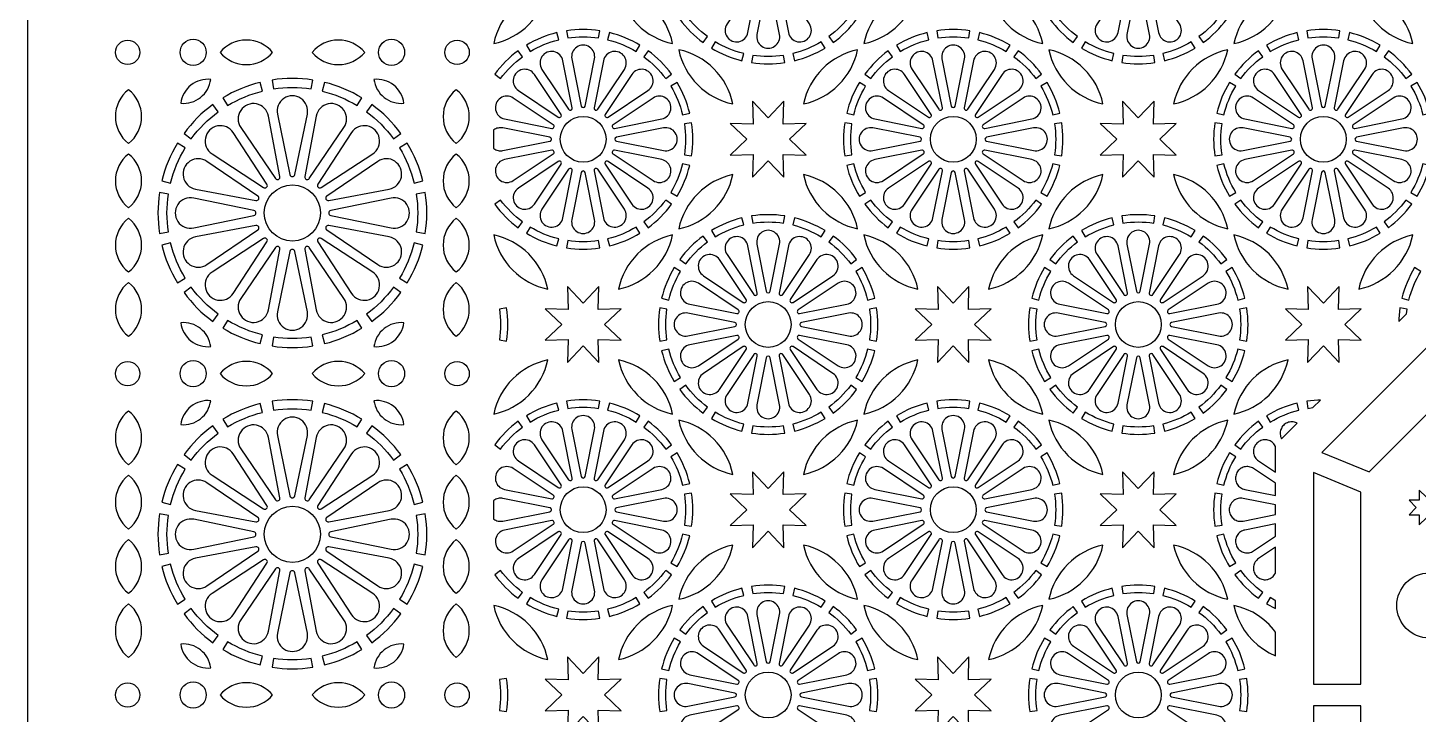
# Model space of a CAD drawing. Header units: millimetres. Extents: x 0 to 1400, y 170 to 1220.
# Drawn here: x 0 to 526, y 688 to 947 of the extents above; entities that cross this region are included whole.
import ezdxf

# ---------------------------------------------------------------- set-up
doc = ezdxf.new("R2010")
doc.units = ezdxf.units.MM
doc.layers.add('CUT', color=1, linetype='CONTINUOUS')

msp = doc.modelspace()

# ---------------------------------------------------------------- linework, layer by layer
at = {"layer": 'CUT'}
for points in [[(0, 1220), (1400.15, 1220), (1400.15, 169.85), (0, 169.85)], [(271.989, 904.925), (265.708, 898.974), (274.357, 899.207), (274.124, 890.558), (280.075, 896.839), (286.026, 890.558), (285.793, 899.207), (294.442, 898.974), (288.161, 904.925), (294.442, 910.876), (285.793, 910.643), (286.026, 919.292), (280.075, 913.011), (274.124, 919.292), (274.357, 910.643), (265.708, 910.876)], [(411.989, 904.925), (405.708, 898.974), (414.357, 899.207), (414.124, 890.558), (420.075, 896.839), (426.026, 890.558), (425.793, 899.207), (434.442, 898.974), (428.161, 904.925), (434.442, 910.876), (425.793, 910.643), (426.026, 919.292), (420.075, 913.011), (414.124, 919.292), (414.357, 910.643), (405.708, 910.876)], [(176.15, 901.497), (176.257, 901.409), (176.635, 901.16), (177.038, 900.95), (177.46, 900.784), (177.897, 900.662), (178.345, 900.587), (178.797, 900.558), (179.251, 900.577), (179.701, 900.642), (197.5, 904.182), (197.577, 904.202), (197.65, 904.228), (197.719, 904.262), (197.784, 904.302), (197.845, 904.349), (197.901, 904.402), (197.952, 904.46), (197.995, 904.523), (198.034, 904.59), (198.064, 904.661), (198.087, 904.735), (198.103, 904.809), (198.11, 904.887), (198.11, 904.963), (198.103, 905.041), (198.087, 905.115), (198.064, 905.189), (198.034, 905.26), (197.995, 905.327), (197.952, 905.39), (197.901, 905.448), (197.845, 905.501), (197.784, 905.548), (197.719, 905.588), (197.65, 905.622), (197.577, 905.648), (197.5, 905.668), (179.701, 909.208), (179.251, 909.273), (178.797, 909.292), (178.345, 909.263), (177.897, 909.188), (177.46, 909.066), (177.038, 908.9), (176.635, 908.69), (176.257, 908.441), (176.15, 908.353)], [(201.989, 834.925), (195.708, 828.974), (204.357, 829.207), (204.124, 820.558), (210.075, 826.839), (216.026, 820.558), (215.793, 829.207), (224.442, 828.974), (218.161, 834.925), (224.442, 840.876), (215.793, 840.643), (216.026, 849.292), (210.075, 843.011), (204.124, 849.292), (204.357, 840.643), (195.708, 840.876)], [(341.989, 834.925), (335.708, 828.974), (344.357, 829.207), (344.124, 820.558), (350.075, 826.839), (356.026, 820.558), (355.793, 829.207), (364.442, 828.974), (358.161, 834.925), (364.442, 840.876), (355.793, 840.643), (356.026, 849.292), (350.075, 843.011), (344.124, 849.292), (344.357, 840.643), (335.708, 840.876)], [(481.989, 834.925), (475.708, 828.974), (484.357, 829.207), (484.124, 820.558), (490.075, 826.839), (496.026, 820.558), (495.793, 829.207), (504.442, 828.974), (498.161, 834.925), (504.442, 840.876), (495.793, 840.643), (496.026, 849.292), (490.075, 843.011), (484.124, 849.292), (484.357, 840.643), (475.708, 840.876)], [(546.067, 843.099), (489.557, 786.589), (507.407, 779.195), (558.689, 830.477)], [(521.487, 838.911), (521.773, 840.768), (519.05, 841.189), (518.624, 837.045), (518.624, 836.022)], [(488.978, 806.376), (487.955, 806.376), (483.811, 805.95), (484.232, 803.227), (486.089, 803.513)], [(480.209, 797.606), (479.98, 797.728), (479.56, 797.9), (479.125, 798.026), (478.678, 798.107), (478.225, 798.141), (477.772, 798.128), (477.323, 798.068), (476.881, 797.961), (476.454, 797.81), (476.044, 797.615), (475.656, 797.378), (475.297, 797.103), (474.966, 796.791), (474.67, 796.447), (474.412, 796.074), (474.194, 795.676), (474.018, 795.258), (473.886, 794.824), (473.799, 794.379), (473.76, 793.926), (473.768, 793.473), (473.823, 793.022), (473.924, 792.581), (474.07, 792.152), (474.298, 791.694)], [(472, 788.871), (471.626, 789.431), (471.353, 789.796), (471.047, 790.129), (470.705, 790.429), (470.336, 790.693), (469.941, 790.915), (469.525, 791.096), (469.092, 791.233), (468.647, 791.324), (468.195, 791.368), (467.742, 791.366), (467.291, 791.316), (466.848, 791.22), (466.416, 791.078), (466.002, 790.892), (465.61, 790.665), (465.243, 790.398), (464.906, 790.094), (464.602, 789.757), (464.335, 789.39), (464.108, 788.998), (463.922, 788.584), (463.78, 788.152), (463.684, 787.709), (463.634, 787.258), (463.632, 786.805), (463.676, 786.353), (463.767, 785.908), (463.904, 785.475), (464.085, 785.059), (464.307, 784.664), (464.571, 784.295), (464.871, 783.953), (465.204, 783.647), (465.569, 783.374), (472, 779.077)], [(271.989, 764.925), (265.708, 758.974), (274.357, 759.207), (274.124, 750.558), (280.075, 756.839), (286.026, 750.558), (285.793, 759.207), (294.442, 758.974), (288.161, 764.925), (294.442, 770.876), (285.793, 770.643), (286.026, 779.292), (280.075, 773.011), (274.124, 779.292), (274.357, 770.643), (265.708, 770.876)], [(411.989, 764.925), (405.708, 758.974), (414.357, 759.207), (414.124, 750.558), (420.075, 756.839), (426.026, 750.558), (425.793, 759.207), (434.442, 758.974), (428.161, 764.925), (434.442, 770.876), (425.793, 770.643), (426.026, 779.292), (420.075, 773.011), (414.124, 779.292), (414.357, 770.643), (405.708, 770.876)], [(472, 774.928), (463.653, 780.506), (463.261, 780.739), (462.849, 780.929), (462.419, 781.076), (461.978, 781.177), (461.527, 781.232), (461.074, 781.24), (460.621, 781.201), (460.176, 781.114), (459.742, 780.982), (459.324, 780.806), (458.926, 780.588), (458.553, 780.33), (458.209, 780.034), (457.897, 779.703), (457.622, 779.344), (457.385, 778.956), (457.19, 778.546), (457.039, 778.119), (456.932, 777.677), (456.872, 777.228), (456.859, 776.775), (456.893, 776.322), (456.974, 775.875), (457.1, 775.44), (457.272, 775.02), (457.485, 774.619), (457.74, 774.243), (458.032, 773.896), (458.358, 773.581), (458.715, 773.301), (459.1, 773.06), (459.507, 772.86), (459.933, 772.704), (460.375, 772.591), (472, 770.279)], [(486.4, 778.967), (486.4, 699.05), (504.25, 699.05), (504.25, 771.574)], [(176.15, 761.497), (176.257, 761.409), (176.635, 761.16), (177.038, 760.95), (177.46, 760.784), (177.897, 760.662), (178.345, 760.587), (178.797, 760.558), (179.251, 760.577), (179.701, 760.642), (197.5, 764.182), (197.577, 764.202), (197.65, 764.228), (197.719, 764.262), (197.784, 764.302), (197.845, 764.349), (197.901, 764.402), (197.952, 764.46), (197.995, 764.523), (198.034, 764.59), (198.064, 764.661), (198.087, 764.735), (198.103, 764.809), (198.11, 764.887), (198.11, 764.963), (198.103, 765.041), (198.087, 765.115), (198.064, 765.189), (198.034, 765.26), (197.995, 765.327), (197.952, 765.39), (197.901, 765.448), (197.845, 765.501), (197.784, 765.548), (197.719, 765.588), (197.65, 765.622), (197.577, 765.648), (197.5, 765.668), (179.701, 769.208), (179.251, 769.273), (178.797, 769.292), (178.345, 769.263), (177.897, 769.188), (177.46, 769.066), (177.038, 768.9), (176.635, 768.69), (176.257, 768.441), (176.15, 768.353)], [(472, 766.761), (459.701, 769.208), (459.251, 769.273), (458.797, 769.292), (458.345, 769.263), (457.897, 769.188), (457.46, 769.066), (457.038, 768.9), (456.635, 768.69), (456.257, 768.441), (455.906, 768.153), (455.587, 767.83), (455.303, 767.475), (455.057, 767.094), (454.853, 766.689), (454.691, 766.265), (454.574, 765.827), (454.505, 765.378), (454.481, 764.925), (454.505, 764.472), (454.574, 764.023), (454.691, 763.585), (454.853, 763.161), (455.057, 762.756), (455.303, 762.375), (455.587, 762.02), (455.906, 761.697), (456.257, 761.409), (456.635, 761.16), (457.038, 760.95), (457.46, 760.784), (457.897, 760.662), (458.345, 760.587), (458.797, 760.558), (459.251, 760.577), (459.701, 760.642), (472, 763.089)], [(525.138, 765.764), (522.475, 763.039), (526.285, 762.994), (526.329, 759.184), (529.055, 761.847), (531.78, 759.184), (531.825, 762.994), (535.635, 763.039), (532.972, 765.764), (535.635, 768.489), (531.825, 768.534), (531.78, 772.344), (529.055, 769.681), (526.329, 772.344), (526.285, 768.534), (522.475, 768.489)], [(472, 759.571), (460.375, 757.259), (459.933, 757.146), (459.507, 756.99), (459.1, 756.79), (458.715, 756.549), (458.358, 756.269), (458.032, 755.954), (457.74, 755.607), (457.485, 755.231), (457.272, 754.83), (457.1, 754.41), (456.974, 753.975), (456.893, 753.528), (456.859, 753.075), (456.872, 752.622), (456.932, 752.173), (457.039, 751.731), (457.19, 751.304), (457.385, 750.894), (457.622, 750.506), (457.897, 750.147), (458.209, 749.816), (458.553, 749.52), (458.926, 749.262), (459.324, 749.044), (459.742, 748.868), (460.176, 748.736), (460.621, 748.649), (461.074, 748.61), (461.527, 748.618), (461.978, 748.673), (462.419, 748.774), (462.849, 748.921), (463.261, 749.111), (463.653, 749.344), (472, 754.922)], [(472, 750.773), (465.569, 746.476), (465.204, 746.203), (464.871, 745.897), (464.571, 745.555), (464.307, 745.186), (464.085, 744.791), (463.904, 744.375), (463.767, 743.942), (463.676, 743.497), (463.632, 743.045), (463.634, 742.592), (463.684, 742.141), (463.78, 741.698), (463.922, 741.266), (464.108, 740.852), (464.335, 740.46), (464.602, 740.093), (464.906, 739.756), (465.243, 739.452), (465.61, 739.185), (466.002, 738.958), (466.416, 738.772), (466.848, 738.63), (467.291, 738.534), (467.742, 738.484), (468.195, 738.482), (468.647, 738.526), (469.092, 738.617), (469.525, 738.754), (469.941, 738.935), (470.336, 739.157), (470.705, 739.421), (471.047, 739.721), (471.353, 740.054), (471.626, 740.419), (472, 740.979)], [(472, 730.619), (471.649, 730.785), (470.019, 731.775), (468.588, 729.42), (472, 727.578)], [(472, 718.661), (471.249, 719.67), (469.521, 721.576), (467.616, 723.303), (465.552, 724.839), (463.35, 726.167), (461.029, 727.275), (458.612, 728.152), (456.24, 728.76), (456.848, 726.388), (457.725, 723.971), (458.833, 721.65), (460.161, 719.448), (461.697, 717.384), (463.424, 715.479), (465.33, 713.751), (467.393, 712.216), (469.594, 710.888), (472, 709.761)], [(195.708, 688.974), (204.357, 689.207), (204.124, 680.558), (210.075, 686.839), (216.026, 680.558), (215.793, 689.207), (224.442, 688.974), (218.161, 694.925), (224.442, 700.876), (215.793, 700.643), (216.026, 709.292), (210.075, 703.011), (204.124, 709.292), (204.357, 700.643), (195.708, 700.876), (201.989, 694.925)], [(335.708, 688.974), (344.357, 689.207), (344.124, 680.558), (350.075, 686.839), (356.026, 680.558), (355.793, 689.207), (364.442, 688.974), (358.161, 694.925), (364.442, 700.876), (355.793, 700.643), (356.026, 709.292), (350.075, 703.011), (344.124, 709.292), (344.357, 700.643), (335.708, 700.876), (341.989, 694.925)], [(486.4, 690.8), (486.4, 610.883), (504.25, 618.276), (504.25, 690.8)]]:
    msp.add_lwpolyline(points, close=True, dxfattribs=at)
for points in [[(274.578, 963.593), (264.493, 948.501, 1.2185033), (272.408, 945.223), (275.949, 963.026, 0.8206798)], [(279.333, 962.352), (275.792, 944.549, 1.2185037), (284.358, 944.549), (280.817, 962.352, 0.8206783)], [(284.201, 963.026), (287.742, 945.223, 1.2185033), (295.657, 948.501), (285.572, 963.593, 0.8206798)], [(414.578, 963.593), (404.493, 948.501, 1.2185033), (412.408, 945.223), (415.949, 963.026, 0.8206798)], [(419.333, 962.352), (415.792, 944.549, 1.2185037), (424.358, 944.549), (420.817, 962.352, 0.8206783)], [(424.201, 963.026), (427.742, 945.223, 1.2185033), (435.657, 948.501), (425.572, 963.593, 0.8206798)], [(176.233, 941.083, 0.1456685), (189.521, 948.274, 0.1456685), (196.712, 961.562, 0.1456685), (183.424, 954.371, 0.1456685)], [(243.917, 941.083, 0.1456685), (236.726, 954.371, 0.1456685), (223.438, 961.562, 0.1456685), (230.629, 948.274, 0.1456685)], [(316.233, 941.083, 0.1456685), (329.521, 948.274, 0.1456685), (336.712, 961.562, 0.1456685), (323.424, 954.371, 0.1456685)], [(383.917, 941.083, 0.1456685), (376.726, 954.371, 0.1456685), (363.438, 961.562, 0.1456685), (370.629, 948.274, 0.1456685)], [(456.233, 941.083, 0.1456685), (469.521, 948.274, 0.1456685), (476.712, 961.562, 0.1456685), (463.424, 954.371, 0.1456685)], [(523.917, 941.083, 0.1456685), (516.726, 954.371, 0.1456685), (503.438, 961.562, 0.1456685), (510.629, 948.274, 0.1456685)], [(257.123, 943.71, -0.0758399), (248.86, 951.973), (246.633, 950.343, 0.0759044), (255.493, 941.483)], [(311.29, 951.973, -0.0758399), (303.027, 943.71), (304.657, 941.483, 0.0759044), (313.517, 950.343)], [(397.123, 943.71, -0.0758399), (388.86, 951.973), (386.633, 950.343, 0.0759044), (395.493, 941.483)], [(451.29, 951.973, -0.0758399), (443.027, 943.71), (444.657, 941.483, 0.0759044), (453.517, 950.343)], [(82.655, 942.397, 0.2205825), (72.703, 937.782, 0.2205825), (82.655, 933.167, 0.2205825), (92.607, 937.782, 0.2205825)], [(117.495, 942.397, 0.2205825), (107.543, 937.782, 0.2205825), (117.495, 933.167, 0.2205825), (127.447, 937.782, 0.2205825)], [(190.019, 938.075, -0.0758398), (200.816, 942.547), (200.162, 945.228, 0.0759046), (188.586, 940.434)], [(204.232, 943.227, -0.0758397), (215.918, 943.227), (216.339, 945.954, 0.0759046), (203.811, 945.954)], [(219.334, 942.547, -0.0758398), (230.131, 938.075), (231.564, 940.434, 0.0759046), (219.988, 945.228)], [(270.816, 937.303, -0.0758398), (260.019, 941.775), (258.586, 939.416, 0.0759046), (270.162, 934.622)], [(300.131, 941.775, -0.0758398), (289.334, 937.303), (289.988, 934.622, 0.0759046), (301.564, 939.416)], [(330.019, 938.075, -0.0758398), (340.816, 942.547), (340.162, 945.228, 0.0759046), (328.586, 940.434)], [(344.232, 943.227, -0.0758397), (355.918, 943.227), (356.339, 945.954, 0.0759046), (343.811, 945.954)], [(359.334, 942.547, -0.0758398), (370.131, 938.075), (371.564, 940.434, 0.0759046), (359.988, 945.228)], [(410.816, 937.303, -0.0758398), (400.019, 941.775), (398.586, 939.416, 0.0759046), (410.162, 934.622)], [(440.131, 941.775, -0.0758398), (429.334, 937.303), (429.988, 934.622, 0.0759046), (441.564, 939.416)], [(470.019, 938.075, -0.0758398), (480.816, 942.547), (480.162, 945.228, 0.0759046), (468.586, 940.434)], [(484.232, 943.227, -0.0758397), (495.918, 943.227), (496.339, 945.954, 0.0759046), (483.811, 945.954)], [(499.334, 942.547, -0.0758398), (510.131, 938.075), (511.564, 940.434, 0.0759046), (499.988, 945.228)], [(178.86, 927.877, -0.0758399), (187.123, 936.14), (185.493, 938.367, 0.0759044), (176.633, 929.507)], [(205.949, 916.824), (202.408, 934.627, 1.2185033), (194.493, 931.349), (204.578, 916.257, 0.8206798)], [(210.817, 917.498), (214.358, 935.301, 1.2185037), (205.792, 935.301), (209.333, 917.498, 0.8206783)], [(215.572, 916.257), (225.657, 931.349, 1.2185033), (217.742, 934.627), (214.201, 916.824, 0.8206798)], [(233.027, 936.14, -0.0758399), (241.29, 927.877), (243.517, 929.507, 0.0759044), (234.657, 938.367)], [(246.233, 938.767, 0.1456685), (253.424, 925.479, 0.1456685), (266.712, 918.288, 0.1456685), (259.521, 931.576, 0.1456685)], [(285.918, 936.623, -0.0758397), (274.232, 936.623), (273.811, 933.896, 0.0759046), (286.339, 933.896)], [(313.917, 938.767, 0.1456685), (300.629, 931.576, 0.1456685), (293.438, 918.288, 0.1456685), (306.726, 925.479, 0.1456685)], [(318.86, 927.877, -0.0758399), (327.123, 936.14), (325.493, 938.367, 0.0759044), (316.633, 929.507)], [(345.949, 916.824), (342.408, 934.627, 1.2185033), (334.493, 931.349), (344.578, 916.257, 0.8206798)], [(350.817, 917.498), (354.358, 935.301, 1.2185037), (345.792, 935.301), (349.333, 917.498, 0.8206783)], [(355.572, 916.257), (365.657, 931.349, 1.2185033), (357.742, 934.627), (354.201, 916.824, 0.8206798)], [(373.027, 936.14, -0.0758399), (381.29, 927.877), (383.517, 929.507, 0.0759044), (374.657, 938.367)], [(386.233, 938.767, 0.1456685), (393.424, 925.479, 0.1456685), (406.712, 918.288, 0.1456685), (399.521, 931.576, 0.1456685)], [(425.918, 936.623, -0.0758397), (414.232, 936.623), (413.811, 933.896, 0.0759046), (426.339, 933.896)], [(453.917, 938.767, 0.1456685), (440.629, 931.576, 0.1456685), (433.438, 918.288, 0.1456685), (446.726, 925.479, 0.1456685)], [(458.86, 927.877, -0.0758399), (467.123, 936.14), (465.493, 938.367, 0.0759044), (456.633, 929.507)], [(485.949, 916.824), (482.408, 934.627, 1.2185033), (474.493, 931.349), (484.578, 916.257, 0.8206798)], [(490.817, 917.498), (494.358, 935.301, 1.2185037), (485.792, 935.301), (489.333, 917.498, 0.8206783)], [(495.572, 916.257), (505.657, 931.349, 1.2185033), (497.742, 934.627), (494.201, 916.824, 0.8206798)], [(513.027, 936.14, -0.0758399), (521.29, 927.877), (523.517, 929.507, 0.0759044), (514.657, 938.367)], [(201.71, 914.34), (191.625, 929.432, 1.2185039), (185.568, 923.375), (200.66, 913.29, 0.8206772)], [(219.49, 913.29), (234.582, 923.375, 1.2185039), (228.525, 929.432), (218.44, 914.34, 0.8206772)], [(341.71, 914.34), (331.625, 929.432, 1.2185039), (325.568, 923.375), (340.66, 913.29, 0.8206772)], [(359.49, 913.29), (374.582, 923.375, 1.2185039), (368.525, 929.432), (358.44, 914.34, 0.8206772)], [(481.71, 914.34), (471.625, 929.432, 1.2185039), (465.568, 923.375), (480.66, 913.29, 0.8206772)], [(499.49, 913.29), (514.582, 923.375, 1.2185039), (508.525, 929.432), (498.44, 914.34, 0.8206772)], [(65.365, 920.753, 0.1947317), (69.223, 927.572, 0.1947317), (61.708, 925.356, 0.1947317), (57.85, 918.537, 0.1947317)], [(87.947, 926.445, 0.0760714), (73.736, 920.559), (75.509, 917.641, -0.076018), (88.756, 923.128)], [(107.766, 927.327, 0.0760713), (92.384, 927.327), (92.906, 923.954, -0.0760182), (107.244, 923.954)], [(126.414, 920.559, 0.0760714), (112.203, 926.445), (111.394, 923.128, -0.076018), (124.641, 917.641)], [(134.785, 920.753, 0.1947317), (142.3, 918.537, 0.1947317), (138.442, 925.356, 0.1947317), (130.927, 927.572, 0.1947317)], [(243.225, 924.981, -0.0758398), (247.697, 914.184), (250.378, 914.838, 0.0759046), (245.584, 926.414)], [(312.453, 914.184, -0.0758398), (316.925, 924.981), (314.566, 926.414, 0.0759046), (309.772, 914.838)], [(383.225, 924.981, -0.0758398), (387.697, 914.184), (390.378, 914.838, 0.0759046), (385.584, 926.414)], [(452.453, 914.184, -0.0758398), (456.925, 924.981), (454.566, 926.414, 0.0759046), (449.772, 914.838)], [(523.225, 924.981, -0.0758398), (527.697, 914.184), (530.378, 914.838, 0.0759046), (525.584, 926.414)], [(43.05, 913.496, 0.2308917), (38.1, 923.644, 0.2308917), (33.15, 913.496, 0.2308917), (38.1, 903.349, 0.2308917)], [(100.999, 891.587), (105.739, 914.385, 1.229312), (94.411, 914.385), (99.151, 891.587, 0.8134629)], [(167, 913.496, 0.2308917), (162.05, 923.644, 0.2308917), (157.1, 913.496, 0.2308917), (162.05, 903.349, 0.2308917)], [(198.743, 910.422), (183.651, 920.507, 1.2185033), (180.373, 912.592), (198.176, 909.051, 0.8206798)], [(221.974, 909.051), (239.777, 912.592, 1.2185033), (236.499, 920.507), (221.407, 910.422, 0.8206798)], [(338.743, 910.422), (323.651, 920.507, 1.2185033), (320.373, 912.592), (338.176, 909.051, 0.8206798)], [(361.974, 909.051), (379.777, 912.592, 1.2185033), (376.499, 920.507), (361.407, 910.422, 0.8206798)], [(478.743, 910.422), (463.651, 920.507, 1.2185033), (460.373, 912.592), (478.176, 909.051, 0.8206798)], [(501.974, 909.051), (519.777, 912.592, 1.2185033), (516.499, 920.507), (501.407, 910.422, 0.8206798)], [(69.975, 918.045, 0.0760715), (59.098, 907.168), (61.852, 905.151, -0.0760181), (71.991, 915.291)], [(95.372, 890.836), (91.027, 913.713, 1.2293118), (80.561, 909.377), (93.665, 890.129, 0.8134636)], [(106.485, 890.129), (119.589, 909.377, 1.2293118), (109.123, 913.713), (104.778, 890.836, 0.8134636)], [(141.052, 907.168, 0.0760715), (130.175, 918.045), (128.159, 915.291, -0.0760181), (138.298, 905.151)], [(90.461, 887.988), (77.692, 907.461, 1.2293119), (69.682, 899.451), (89.155, 886.682, 0.8134633)], [(110.995, 886.682), (130.468, 899.451, 1.2293119), (122.458, 907.461), (109.689, 887.988, 0.8134633)], [(248.377, 910.768, -0.0758397), (248.377, 899.082), (251.104, 898.661, 0.0759046), (251.104, 911.189)], [(311.773, 899.082, -0.0758397), (311.773, 910.768), (309.046, 911.189, 0.0759046), (309.046, 898.661)], [(388.377, 910.768, -0.0758397), (388.377, 899.082), (391.104, 898.661, 0.0759046), (391.104, 911.189)], [(451.773, 899.082, -0.0758397), (451.773, 910.768), (449.046, 911.189, 0.0759046), (449.046, 898.661)], [(222.648, 904.183), (240.451, 900.642, 1.2185037), (240.451, 909.208), (222.648, 905.667, 0.8206783)], [(337.502, 905.667), (319.699, 909.208, 1.2185037), (319.699, 900.642), (337.502, 904.183, 0.8206783)], [(362.648, 904.183), (380.451, 900.642, 1.2185037), (380.451, 909.208), (362.648, 905.667, 0.8206783)], [(477.502, 905.667), (459.699, 909.208, 1.2185037), (459.699, 900.642), (477.502, 904.183, 0.8206783)], [(502.648, 904.183), (520.451, 900.642, 1.2185037), (520.451, 909.208), (502.648, 905.667, 0.8206783)], [(56.584, 903.407, 0.0760714), (50.698, 889.196), (54.015, 888.387, -0.076018), (59.502, 901.634)], [(149.452, 889.196, 0.0760714), (143.566, 903.407), (140.648, 901.634, -0.076018), (146.135, 888.387)], [(198.176, 900.799), (180.373, 897.258, 1.2185033), (183.651, 889.343), (198.743, 899.428, 0.8206798)], [(221.407, 899.428), (236.499, 889.343, 1.2185033), (239.777, 897.258), (221.974, 900.799, 0.8206798)], [(338.176, 900.799), (320.373, 897.258, 1.2185033), (323.651, 889.343), (338.743, 899.428, 0.8206798)], [(361.407, 899.428), (376.499, 889.343, 1.2185033), (379.777, 897.258), (361.974, 900.799, 0.8206798)], [(478.176, 900.799), (460.373, 897.258, 1.2185033), (463.651, 889.343), (478.743, 899.428, 0.8206798)], [(501.407, 899.428), (516.499, 889.343, 1.2185033), (519.777, 897.258), (501.974, 900.799, 0.8206798)], [(43.05, 889.211, 0.2308917), (38.1, 899.359, 0.2308917), (33.15, 889.211, 0.2308917), (38.1, 879.063, 0.2308917)], [(87.014, 883.478), (67.766, 896.582, 1.2293118), (63.43, 886.116), (86.307, 881.771, 0.8134636)], [(113.843, 881.771), (136.72, 886.116, 1.2293118), (132.384, 896.582), (113.136, 883.478, 0.8134636)], [(167, 889.211, 0.2308917), (162.05, 899.359, 0.2308917), (157.1, 889.211, 0.2308917), (162.05, 879.063, 0.2308917)], [(200.66, 896.56), (185.568, 886.475, 1.2185039), (191.625, 880.418), (201.71, 895.51, 0.8206772)], [(218.44, 895.51), (228.525, 880.418, 1.2185039), (234.582, 886.475), (219.49, 896.56, 0.8206772)], [(247.697, 895.666, -0.0758398), (243.225, 884.869), (245.584, 883.436, 0.0759046), (250.378, 895.012)], [(316.925, 884.869, -0.0758398), (312.453, 895.666), (309.772, 895.012, 0.0759046), (314.566, 883.436)], [(340.66, 896.56), (325.568, 886.475, 1.2185039), (331.625, 880.418), (341.71, 895.51, 0.8206772)], [(358.44, 895.51), (368.525, 880.418, 1.2185039), (374.582, 886.475), (359.49, 896.56, 0.8206772)], [(387.697, 895.666, -0.0758398), (383.225, 884.869), (385.584, 883.436, 0.0759046), (390.378, 895.012)], [(456.925, 884.869, -0.0758398), (452.453, 895.666), (449.772, 895.012, 0.0759046), (454.566, 883.436)], [(480.66, 896.56), (465.568, 886.475, 1.2185039), (471.625, 880.418), (481.71, 895.51, 0.8206772)], [(498.44, 895.51), (508.525, 880.418, 1.2185039), (514.582, 886.475), (499.49, 896.56, 0.8206772)], [(527.697, 895.666, -0.0758398), (523.225, 884.869), (525.584, 883.436, 0.0759046), (530.378, 895.012)], [(204.578, 893.593), (194.493, 878.501, 1.2185033), (202.408, 875.223), (205.949, 893.026, 0.8206798)], [(209.333, 892.352), (205.792, 874.549, 1.2185037), (214.358, 874.549), (210.817, 892.352, 0.8206783)], [(214.201, 893.026), (217.742, 875.223, 1.2185033), (225.657, 878.501), (215.572, 893.593, 0.8206798)], [(246.233, 871.083, 0.1456685), (259.521, 878.274, 0.1456685), (266.712, 891.562, 0.1456685), (253.424, 884.371, 0.1456685)], [(313.917, 871.083, 0.1456685), (306.726, 884.371, 0.1456685), (293.438, 891.562, 0.1456685), (300.629, 878.274, 0.1456685)], [(344.578, 893.593), (334.493, 878.501, 1.2185033), (342.408, 875.223), (345.949, 893.026, 0.8206798)], [(349.333, 892.352), (345.792, 874.549, 1.2185037), (354.358, 874.549), (350.817, 892.352, 0.8206783)], [(354.201, 893.026), (357.742, 875.223, 1.2185033), (365.657, 878.501), (355.572, 893.593, 0.8206798)], [(386.233, 871.083, 0.1456685), (399.521, 878.274, 0.1456685), (406.712, 891.562, 0.1456685), (393.424, 884.371, 0.1456685)], [(453.917, 871.083, 0.1456685), (446.726, 884.371, 0.1456685), (433.438, 891.562, 0.1456685), (440.629, 878.274, 0.1456685)], [(484.578, 893.593), (474.493, 878.501, 1.2185033), (482.408, 875.223), (485.949, 893.026, 0.8206798)], [(489.333, 892.352), (485.792, 874.549, 1.2185037), (494.358, 874.549), (490.817, 892.352, 0.8206783)], [(494.201, 893.026), (497.742, 875.223, 1.2185033), (505.657, 878.501), (495.572, 893.593, 0.8206798)], [(49.815, 884.759, 0.0760715), (49.815, 869.377), (53.189, 869.898, -0.0760181), (53.189, 884.237)], [(150.335, 869.377, 0.0760715), (150.335, 884.759), (146.961, 884.237, -0.0760181), (146.961, 869.898)], [(85.556, 877.992), (62.757, 882.732, 1.2293119), (62.757, 871.403), (85.556, 876.144, 0.8134633)], [(114.594, 876.144), (137.393, 871.403, 1.2293119), (137.393, 882.732), (114.594, 877.992, 0.8134633)], [(187.123, 873.71, -0.0758399), (178.86, 881.973), (176.633, 880.343, 0.0759044), (185.493, 871.483)], [(241.29, 881.973, -0.0758399), (233.027, 873.71), (234.657, 871.483, 0.0759044), (243.517, 880.343)], [(327.123, 873.71, -0.0758399), (318.86, 881.973), (316.633, 880.343, 0.0759044), (325.493, 871.483)], [(381.29, 881.973, -0.0758399), (373.027, 873.71), (374.657, 871.483, 0.0759044), (383.517, 880.343)], [(467.123, 873.71, -0.0758399), (458.86, 881.973), (456.633, 880.343, 0.0759044), (465.493, 871.483)], [(521.29, 881.973, -0.0758399), (513.027, 873.71), (514.657, 871.483, 0.0759044), (523.517, 880.343)], [(43.05, 864.925, 0.2308917), (38.1, 875.073, 0.2308917), (33.15, 864.925, 0.2308917), (38.1, 854.777, 0.2308917)], [(167, 864.925, 0.2308917), (162.05, 875.073, 0.2308917), (157.1, 864.925, 0.2308917), (162.05, 854.777, 0.2308917)], [(260.019, 868.075, -0.0758398), (270.816, 872.547), (270.162, 875.228, 0.0759046), (258.586, 870.434)], [(274.232, 873.227, -0.0758397), (285.918, 873.227), (286.339, 875.954, 0.0759046), (273.811, 875.954)], [(289.334, 872.547, -0.0758398), (300.131, 868.075), (301.564, 870.434, 0.0759046), (289.988, 875.228)], [(400.019, 868.075, -0.0758398), (410.816, 872.547), (410.162, 875.228, 0.0759046), (398.586, 870.434)], [(414.232, 873.227, -0.0758397), (425.918, 873.227), (426.339, 875.954, 0.0759046), (413.811, 875.954)], [(429.334, 872.547, -0.0758398), (440.131, 868.075), (441.564, 870.434, 0.0759046), (429.988, 875.228)], [(86.307, 872.364), (63.43, 868.019, 1.2293118), (67.766, 857.554), (87.014, 870.658, 0.8134636)], [(113.136, 870.658), (132.384, 857.554, 1.2293118), (136.72, 868.019), (113.843, 872.364, 0.8134636)], [(176.233, 868.767, 0.1456685), (183.424, 855.479, 0.1456685), (196.712, 848.288, 0.1456685), (189.521, 861.576, 0.1456685)], [(200.816, 867.303, -0.0758398), (190.019, 871.775), (188.586, 869.416, 0.0759046), (200.162, 864.622)], [(230.131, 871.775, -0.0758398), (219.334, 867.303), (219.988, 864.622, 0.0759046), (231.564, 869.416)], [(243.917, 868.767, 0.1456685), (230.629, 861.576, 0.1456685), (223.438, 848.288, 0.1456685), (236.726, 855.479, 0.1456685)], [(248.86, 857.877, -0.0758399), (257.123, 866.14), (255.493, 868.367, 0.0759044), (246.633, 859.507)], [(275.949, 846.824), (272.408, 864.627, 1.2185033), (264.493, 861.349), (274.578, 846.257, 0.8206798)], [(280.817, 847.498), (284.358, 865.301, 1.2185037), (275.792, 865.301), (279.333, 847.498, 0.8206783)], [(285.572, 846.257), (295.657, 861.349, 1.2185033), (287.742, 864.627), (284.201, 846.824, 0.8206798)], [(303.027, 866.14, -0.0758399), (311.29, 857.877), (313.517, 859.507, 0.0759044), (304.657, 868.367)], [(316.233, 868.767, 0.1456685), (323.424, 855.479, 0.1456685), (336.712, 848.288, 0.1456685), (329.521, 861.576, 0.1456685)], [(340.816, 867.303, -0.0758398), (330.019, 871.775), (328.586, 869.416, 0.0759046), (340.162, 864.622)], [(370.131, 871.775, -0.0758398), (359.334, 867.303), (359.988, 864.622, 0.0759046), (371.564, 869.416)], [(383.917, 868.767, 0.1456685), (370.629, 861.576, 0.1456685), (363.438, 848.288, 0.1456685), (376.726, 855.479, 0.1456685)], [(388.86, 857.877, -0.0758399), (397.123, 866.14), (395.493, 868.367, 0.0759044), (386.633, 859.507)], [(415.949, 846.824), (412.408, 864.627, 1.2185033), (404.493, 861.349), (414.578, 846.257, 0.8206798)], [(420.817, 847.498), (424.358, 865.301, 1.2185037), (415.792, 865.301), (419.333, 847.498, 0.8206783)], [(425.572, 846.257), (435.657, 861.349, 1.2185033), (427.742, 864.627), (424.201, 846.824, 0.8206798)], [(443.027, 866.14, -0.0758399), (451.29, 857.877), (453.517, 859.507, 0.0759044), (444.657, 868.367)], [(456.233, 868.767, 0.1456685), (463.424, 855.479, 0.1456685), (476.712, 848.288, 0.1456685), (469.521, 861.576, 0.1456685)], [(480.816, 867.303, -0.0758398), (470.019, 871.775), (468.586, 869.416, 0.0759046), (480.162, 864.622)], [(510.131, 871.775, -0.0758398), (499.334, 867.303), (499.988, 864.622, 0.0759046), (511.564, 869.416)], [(523.917, 868.767, 0.1456685), (510.629, 861.576, 0.1456685), (503.438, 848.288, 0.1456685), (516.726, 855.479, 0.1456685)], [(50.698, 864.94, 0.0760714), (56.584, 850.728), (59.502, 852.501, -0.0760181), (54.015, 865.749)], [(89.155, 867.454), (69.682, 854.685, 1.2293119), (77.692, 846.675), (90.461, 866.148, 0.8134633)], [(93.665, 864.007), (80.561, 844.758, 1.2293119), (91.027, 840.423), (95.372, 863.3, 0.8134632)], [(99.151, 862.549), (94.411, 839.75, 1.229312), (105.739, 839.75), (100.999, 862.549, 0.8134626)], [(104.778, 863.3), (109.123, 840.423, 1.2293119), (119.589, 844.758), (106.485, 864.007, 0.8134632)], [(109.689, 866.148), (122.458, 846.675, 1.2293119), (130.468, 854.685), (110.995, 867.454, 0.8134633)], [(143.566, 850.728, 0.0760714), (149.452, 864.94), (146.135, 865.749, -0.0760181), (140.648, 852.501)], [(215.918, 866.623, -0.0758397), (204.232, 866.623), (203.811, 863.896, 0.0759046), (216.339, 863.896)], [(355.918, 866.623, -0.0758397), (344.232, 866.623), (343.811, 863.896, 0.0759046), (356.339, 863.896)], [(495.918, 866.623, -0.0758397), (484.232, 866.623), (483.811, 863.896, 0.0759046), (496.339, 863.896)], [(271.71, 844.34), (261.625, 859.432, 1.2185039), (255.568, 853.375), (270.66, 843.29, 0.8206772)], [(289.49, 843.29), (304.582, 853.375, 1.2185039), (298.525, 859.432), (288.44, 844.34, 0.8206772)], [(411.71, 844.34), (401.625, 859.432, 1.2185039), (395.568, 853.375), (410.66, 843.29, 0.8206772)], [(429.49, 843.29), (444.582, 853.375, 1.2185039), (438.525, 859.432), (428.44, 844.34, 0.8206772)], [(242.453, 844.184, -0.0758398), (246.925, 854.981), (244.566, 856.414, 0.0759046), (239.772, 844.838)], [(313.225, 854.981, -0.0758398), (317.697, 844.184), (320.378, 844.838, 0.0759046), (315.584, 856.414)], [(382.453, 844.184, -0.0758398), (386.925, 854.981), (384.566, 856.414, 0.0759046), (379.772, 844.838)], [(453.225, 854.981, -0.0758398), (457.697, 844.184), (460.378, 844.838, 0.0759046), (455.584, 856.414)], [(522.453, 844.184, -0.0758398), (526.925, 854.981), (524.566, 856.414, 0.0759046), (519.772, 844.838)], [(43.05, 840.639, 0.2308917), (38.1, 850.787, 0.2308917), (33.15, 840.639, 0.2308917), (38.1, 830.491, 0.2308917)], [(59.098, 846.967, 0.0760714), (69.975, 836.09), (71.991, 838.845, -0.0760181), (61.852, 848.984)], [(130.175, 836.09, 0.0760714), (141.052, 846.967), (138.298, 848.984, -0.0760181), (128.159, 838.845)], [(167, 840.639, 0.2308917), (162.05, 850.787, 0.2308917), (157.1, 840.639, 0.2308917), (162.05, 830.491, 0.2308917)], [(268.743, 840.422), (253.651, 850.507, 1.2185033), (250.373, 842.592), (268.176, 839.051, 0.8206798)], [(291.974, 839.051), (309.777, 842.592, 1.2185033), (306.499, 850.507), (291.407, 840.422, 0.8206798)], [(408.743, 840.422), (393.651, 850.507, 1.2185033), (390.373, 842.592), (408.176, 839.051, 0.8206798)], [(431.974, 839.051), (449.777, 842.592, 1.2185033), (446.499, 850.507), (431.407, 840.422, 0.8206798)], [(73.736, 833.577, 0.0760714), (87.947, 827.691), (88.756, 831.008, -0.076018), (75.509, 836.495)], [(112.203, 827.691, 0.0760714), (126.414, 833.577), (124.641, 836.495, -0.076018), (111.394, 831.008)], [(178.377, 840.768, -0.0758397), (178.377, 829.082), (181.104, 828.661, 0.0759046), (181.104, 841.189)], [(241.773, 829.082, -0.0758397), (241.773, 840.768), (239.046, 841.189, 0.0759046), (239.046, 828.661)], [(267.502, 835.667), (249.699, 839.208, 1.2185037), (249.699, 830.642), (267.502, 834.183, 0.8206783)], [(292.648, 834.183), (310.451, 830.642, 1.2185037), (310.451, 839.208), (292.648, 835.667, 0.8206783)], [(318.377, 840.768, -0.0758397), (318.377, 829.082), (321.104, 828.661, 0.0759046), (321.104, 841.189)], [(381.773, 829.082, -0.0758397), (381.773, 840.768), (379.046, 841.189, 0.0759046), (379.046, 828.661)], [(407.502, 835.667), (389.699, 839.208, 1.2185037), (389.699, 830.642), (407.502, 834.183, 0.8206783)], [(432.648, 834.183), (450.451, 830.642, 1.2185037), (450.451, 839.208), (432.648, 835.667, 0.8206783)], [(458.377, 840.768, -0.0758397), (458.377, 829.082), (461.104, 828.661, 0.0759046), (461.104, 841.189)], [(65.365, 833.383, 0.1947317), (57.85, 835.599, 0.1947317), (61.708, 828.78, 0.1947317), (69.223, 826.564, 0.1947317)], [(134.785, 833.383, 0.1947317), (130.927, 826.564, 0.1947317), (138.442, 828.78, 0.1947317), (142.3, 835.599, 0.1947317)], [(92.384, 826.808, 0.0760714), (107.766, 826.808), (107.244, 830.182, -0.0760181), (92.906, 830.182)], [(268.176, 830.799), (250.373, 827.258, 1.2185033), (253.651, 819.343), (268.743, 829.428, 0.8206798)], [(270.66, 826.56), (255.568, 816.475, 1.2185039), (261.625, 810.418), (271.71, 825.51, 0.8206772)], [(288.44, 825.51), (298.525, 810.418, 1.2185039), (304.582, 816.475), (289.49, 826.56, 0.8206772)], [(291.407, 829.428), (306.499, 819.343, 1.2185033), (309.777, 827.258), (291.974, 830.799, 0.8206798)], [(408.176, 830.799), (390.373, 827.258, 1.2185033), (393.651, 819.343), (408.743, 829.428, 0.8206798)], [(410.66, 826.56), (395.568, 816.475, 1.2185039), (401.625, 810.418), (411.71, 825.51, 0.8206772)], [(428.44, 825.51), (438.525, 810.418, 1.2185039), (444.582, 816.475), (429.49, 826.56, 0.8206772)], [(431.407, 829.428), (446.499, 819.343, 1.2185033), (449.777, 827.258), (431.974, 830.799, 0.8206798)], [(82.655, 820.969, 0.2205825), (72.703, 816.354, 0.2205825), (82.655, 811.739, 0.2205825), (92.607, 816.354, 0.2205825)], [(117.495, 820.969, 0.2205825), (107.543, 816.354, 0.2205825), (117.495, 811.739, 0.2205825), (127.447, 816.354, 0.2205825)], [(176.233, 801.083, 0.1456685), (189.521, 808.274, 0.1456685), (196.712, 821.562, 0.1456685), (183.424, 814.371, 0.1456685)], [(243.917, 801.083, 0.1456685), (236.726, 814.371, 0.1456685), (223.438, 821.562, 0.1456685), (230.629, 808.274, 0.1456685)], [(246.925, 814.869, -0.0758398), (242.453, 825.666), (239.772, 825.012, 0.0759046), (244.566, 813.436)], [(274.578, 823.593), (264.493, 808.501, 1.2185033), (272.408, 805.223), (275.949, 823.026, 0.8206798)], [(279.333, 822.352), (275.792, 804.549, 1.2185037), (284.358, 804.549), (280.817, 822.352, 0.8206783)], [(284.201, 823.026), (287.742, 805.223, 1.2185033), (295.657, 808.501), (285.572, 823.593, 0.8206798)], [(317.697, 825.666, -0.0758398), (313.225, 814.869), (315.584, 813.436, 0.0759046), (320.378, 825.012)], [(316.233, 801.083, 0.1456685), (329.521, 808.274, 0.1456685), (336.712, 821.562, 0.1456685), (323.424, 814.371, 0.1456685)], [(383.917, 801.083, 0.1456685), (376.726, 814.371, 0.1456685), (363.438, 821.562, 0.1456685), (370.629, 808.274, 0.1456685)], [(386.925, 814.869, -0.0758398), (382.453, 825.666), (379.772, 825.012, 0.0759046), (384.566, 813.436)], [(414.578, 823.593), (404.493, 808.501, 1.2185033), (412.408, 805.223), (415.949, 823.026, 0.8206798)], [(419.333, 822.352), (415.792, 804.549, 1.2185037), (424.358, 804.549), (420.817, 822.352, 0.8206783)], [(424.201, 823.026), (427.742, 805.223, 1.2185033), (435.657, 808.501), (425.572, 823.593, 0.8206798)], [(457.697, 825.666, -0.0758398), (453.225, 814.869), (455.584, 813.436, 0.0759046), (460.378, 825.012)], [(456.233, 801.083, 0.1456685), (469.521, 808.274, 0.1456685), (476.712, 821.562, 0.1456685), (463.424, 814.371, 0.1456685)], [(257.123, 803.71, -0.0758399), (248.86, 811.973), (246.633, 810.343, 0.0759044), (255.493, 801.483)], [(311.29, 811.973, -0.0758399), (303.027, 803.71), (304.657, 801.483, 0.0759044), (313.517, 810.343)], [(397.123, 803.71, -0.0758399), (388.86, 811.973), (386.633, 810.343, 0.0759044), (395.493, 801.483)], [(451.29, 811.973, -0.0758399), (443.027, 803.71), (444.657, 801.483, 0.0759044), (453.517, 810.343)], [(65.365, 799.324, 0.1947317), (69.223, 806.144, 0.1947318), (61.708, 803.927, 0.1947318), (57.85, 797.108, 0.1947316)], [(87.947, 805.016, 0.0760714), (73.736, 799.13), (75.509, 796.212, -0.076018), (88.756, 801.7)], [(107.766, 805.899, 0.0760714), (92.384, 805.899), (92.906, 802.525, -0.0760181), (107.244, 802.525)], [(126.414, 799.13, 0.0760714), (112.203, 805.016), (111.394, 801.7, -0.076018), (124.641, 796.212)], [(134.785, 799.324, 0.1947316), (142.3, 797.108, 0.1947318), (138.442, 803.927, 0.1947318), (130.927, 806.144, 0.1947317)], [(190.019, 798.075, -0.0758398), (200.816, 802.547), (200.162, 805.228, 0.0759046), (188.586, 800.434)], [(204.232, 803.227, -0.0758397), (215.918, 803.227), (216.339, 805.954, 0.0759046), (203.811, 805.954)], [(219.334, 802.547, -0.0758398), (230.131, 798.075), (231.564, 800.434, 0.0759046), (219.988, 805.228)], [(330.019, 798.075, -0.0758398), (340.816, 802.547), (340.162, 805.228, 0.0759046), (328.586, 800.434)], [(344.232, 803.227, -0.0758397), (355.918, 803.227), (356.339, 805.954, 0.0759046), (343.811, 805.954)], [(359.334, 802.547, -0.0758398), (370.131, 798.075), (371.564, 800.434, 0.0759046), (359.988, 805.228)], [(470.019, 798.075, -0.0758398), (480.816, 802.547), (480.162, 805.228, 0.0759046), (468.586, 800.434)], [(43.05, 792.068, 0.2308917), (38.1, 802.216, 0.2308917), (33.15, 792.068, 0.2308917), (38.1, 781.92, 0.2308917)], [(100.999, 770.159), (105.739, 792.957, 1.229312), (94.411, 792.957), (99.151, 770.159, 0.8134629)], [(167, 792.068, 0.2308917), (162.05, 802.216, 0.2308917), (157.1, 792.068, 0.2308917), (162.05, 781.92, 0.2308917)], [(210.817, 777.498), (214.358, 795.301, 1.2185037), (205.792, 795.301), (209.333, 777.498, 0.8206783)], [(270.816, 797.303, -0.0758398), (260.019, 801.775), (258.586, 799.416, 0.0759046), (270.162, 794.622)], [(300.131, 801.775, -0.0758398), (289.334, 797.303), (289.988, 794.622, 0.0759046), (301.564, 799.416)], [(350.817, 777.498), (354.358, 795.301, 1.2185037), (345.792, 795.301), (349.333, 777.498, 0.8206783)], [(410.816, 797.303, -0.0758398), (400.019, 801.775), (398.586, 799.416, 0.0759046), (410.162, 794.622)], [(440.131, 801.775, -0.0758398), (429.334, 797.303), (429.988, 794.622, 0.0759046), (441.564, 799.416)], [(69.975, 796.617, 0.0760714), (59.098, 785.74), (61.852, 783.723, -0.0760181), (71.991, 793.862)], [(95.372, 769.407), (91.027, 792.284, 1.2293119), (80.561, 787.949), (93.665, 768.7, 0.8134632)], [(106.485, 768.7), (119.589, 787.949, 1.2293119), (109.123, 792.284), (104.778, 769.407, 0.8134632)], [(141.052, 785.74, 0.0760714), (130.175, 796.617), (128.159, 793.862, -0.0760181), (138.298, 783.723)], [(178.86, 787.877, -0.0758399), (187.123, 796.14), (185.493, 798.367, 0.0759044), (176.633, 789.507)], [(205.949, 776.824), (202.408, 794.627, 1.2185033), (194.493, 791.349), (204.578, 776.257, 0.8206798)], [(215.572, 776.257), (225.657, 791.349, 1.2185033), (217.742, 794.627), (214.201, 776.824, 0.8206798)], [(233.027, 796.14, -0.0758399), (241.29, 787.877), (243.517, 789.507, 0.0759044), (234.657, 798.367)], [(246.233, 798.767, 0.1456685), (253.424, 785.479, 0.1456685), (266.712, 778.288, 0.1456685), (259.521, 791.576, 0.1456685)], [(285.918, 796.623, -0.0758397), (274.232, 796.623), (273.811, 793.896, 0.0759046), (286.339, 793.896)], [(313.917, 798.767, 0.1456685), (300.629, 791.576, 0.1456685), (293.438, 778.288, 0.1456685), (306.726, 785.479, 0.1456685)], [(318.86, 787.877, -0.0758399), (327.123, 796.14), (325.493, 798.367, 0.0759044), (316.633, 789.507)], [(345.949, 776.824), (342.408, 794.627, 1.2185033), (334.493, 791.349), (344.578, 776.257, 0.8206798)], [(355.572, 776.257), (365.657, 791.349, 1.2185033), (357.742, 794.627), (354.201, 776.824, 0.8206798)], [(373.027, 796.14, -0.0758399), (381.29, 787.877), (383.517, 789.507, 0.0759044), (374.657, 798.367)], [(386.233, 798.767, 0.1456685), (393.424, 785.479, 0.1456685), (406.712, 778.288, 0.1456685), (399.521, 791.576, 0.1456685)], [(425.918, 796.623, -0.0758397), (414.232, 796.623), (413.811, 793.896, 0.0759046), (426.339, 793.896)], [(453.917, 798.767, 0.1456685), (440.629, 791.576, 0.1456685), (433.438, 778.288, 0.1456685), (446.726, 785.479, 0.1456685)], [(458.86, 787.877, -0.0758399), (467.123, 796.14), (465.493, 798.367, 0.0759044), (456.633, 789.507)], [(201.71, 774.34), (191.625, 789.432, 1.2185039), (185.568, 783.375), (200.66, 773.29, 0.8206772)], [(219.49, 773.29), (234.582, 783.375, 1.2185039), (228.525, 789.432), (218.44, 774.34, 0.8206772)], [(341.71, 774.34), (331.625, 789.432, 1.2185039), (325.568, 783.375), (340.66, 773.29, 0.8206772)], [(359.49, 773.29), (374.582, 783.375, 1.2185039), (368.525, 789.432), (358.44, 774.34, 0.8206772)], [(90.461, 766.559), (77.692, 786.032, 1.2293119), (69.682, 778.022), (89.155, 765.253, 0.8134633)], [(110.995, 765.253), (130.468, 778.022, 1.2293119), (122.458, 786.032), (109.689, 766.559, 0.8134633)], [(243.225, 784.981, -0.0758398), (247.697, 774.184), (250.378, 774.838, 0.0759046), (245.584, 786.414)], [(312.453, 774.184, -0.0758398), (316.925, 784.981), (314.566, 786.414, 0.0759046), (309.772, 774.838)], [(383.225, 784.981, -0.0758398), (387.697, 774.184), (390.378, 774.838, 0.0759046), (385.584, 786.414)], [(452.453, 774.184, -0.0758398), (456.925, 784.981), (454.566, 786.414, 0.0759046), (449.772, 774.838)], [(56.584, 781.979, 0.0760714), (50.698, 767.767), (54.015, 766.958, -0.0760181), (59.502, 780.206)], [(149.452, 767.767, 0.0760714), (143.566, 781.979), (140.648, 780.206, -0.0760181), (146.135, 766.958)], [(198.743, 770.422), (183.651, 780.507, 1.2185033), (180.373, 772.592), (198.176, 769.051, 0.8206798)], [(221.974, 769.051), (239.777, 772.592, 1.2185033), (236.499, 780.507), (221.407, 770.422, 0.8206798)], [(338.743, 770.422), (323.651, 780.507, 1.2185033), (320.373, 772.592), (338.176, 769.051, 0.8206798)], [(361.974, 769.051), (379.777, 772.592, 1.2185033), (376.499, 780.507), (361.407, 770.422, 0.8206798)], [(43.05, 767.782, 0.2308917), (38.1, 777.93, 0.2308917), (33.15, 767.782, 0.2308917), (38.1, 757.634, 0.2308917)], [(87.014, 762.049), (67.766, 775.153, 1.2293118), (63.43, 764.688), (86.307, 760.343, 0.8134636)], [(113.843, 760.343), (136.72, 764.688, 1.2293118), (132.384, 775.153), (113.136, 762.049, 0.8134636)], [(167, 767.782, 0.2308917), (162.05, 777.93, 0.2308917), (157.1, 767.782, 0.2308917), (162.05, 757.634, 0.2308917)], [(222.648, 764.183), (240.451, 760.642, 1.2185037), (240.451, 769.208), (222.648, 765.667, 0.8206783)], [(248.377, 770.768, -0.0758397), (248.377, 759.082), (251.104, 758.661, 0.0759046), (251.104, 771.189)], [(311.773, 759.082, -0.0758397), (311.773, 770.768), (309.046, 771.189, 0.0759046), (309.046, 758.661)], [(337.502, 765.667), (319.699, 769.208, 1.2185037), (319.699, 760.642), (337.502, 764.183, 0.8206783)], [(362.648, 764.183), (380.451, 760.642, 1.2185037), (380.451, 769.208), (362.648, 765.667, 0.8206783)], [(388.377, 770.768, -0.0758397), (388.377, 759.082), (391.104, 758.661, 0.0759046), (391.104, 771.189)], [(451.773, 759.082, -0.0758397), (451.773, 770.768), (449.046, 771.189, 0.0759046), (449.046, 758.661)], [(49.815, 763.33, 0.0760715), (49.815, 747.949), (53.189, 748.47, -0.076018), (53.189, 762.809)], [(150.335, 747.949, 0.0760715), (150.335, 763.33), (146.961, 762.809, -0.076018), (146.961, 748.47)], [(85.556, 756.563), (62.757, 761.304, 1.2293119), (62.757, 749.975), (85.556, 754.715, 0.8134633)], [(114.594, 754.715), (137.393, 749.975, 1.2293119), (137.393, 761.304), (114.594, 756.563, 0.8134633)], [(198.176, 760.799), (180.373, 757.258, 1.2185033), (183.651, 749.343), (198.743, 759.428, 0.8206798)], [(221.407, 759.428), (236.499, 749.343, 1.2185033), (239.777, 757.258), (221.974, 760.799, 0.8206798)], [(338.176, 760.799), (320.373, 757.258, 1.2185033), (323.651, 749.343), (338.743, 759.428, 0.8206798)], [(361.407, 759.428), (376.499, 749.343, 1.2185033), (379.777, 757.258), (361.974, 760.799, 0.8206798)], [(43.05, 743.496, 0.2308917), (38.1, 753.644, 0.2308917), (33.15, 743.496, 0.2308917), (38.1, 733.349, 0.2308917)], [(167, 743.496, 0.2308917), (162.05, 753.644, 0.2308917), (157.1, 743.496, 0.2308917), (162.05, 733.349, 0.2308917)], [(200.66, 756.56), (185.568, 746.475, 1.2185039), (191.625, 740.418), (201.71, 755.51, 0.8206772)], [(204.578, 753.593), (194.493, 738.501, 1.2185033), (202.408, 735.223), (205.949, 753.026, 0.8206798)], [(209.333, 752.352), (205.792, 734.549, 1.2185037), (214.358, 734.549), (210.817, 752.352, 0.8206783)], [(214.201, 753.026), (217.742, 735.223, 1.2185033), (225.657, 738.501), (215.572, 753.593, 0.8206798)], [(218.44, 755.51), (228.525, 740.418, 1.2185039), (234.582, 746.475), (219.49, 756.56, 0.8206772)], [(247.697, 755.666, -0.0758398), (243.225, 744.869), (245.584, 743.436, 0.0759046), (250.378, 755.012)], [(316.925, 744.869, -0.0758398), (312.453, 755.666), (309.772, 755.012, 0.0759046), (314.566, 743.436)], [(340.66, 756.56), (325.568, 746.475, 1.2185039), (331.625, 740.418), (341.71, 755.51, 0.8206772)], [(344.578, 753.593), (334.493, 738.501, 1.2185033), (342.408, 735.223), (345.949, 753.026, 0.8206798)], [(349.333, 752.352), (345.792, 734.549, 1.2185037), (354.358, 734.549), (350.817, 752.352, 0.8206783)], [(354.201, 753.026), (357.742, 735.223, 1.2185033), (365.657, 738.501), (355.572, 753.593, 0.8206798)], [(358.44, 755.51), (368.525, 740.418, 1.2185039), (374.582, 746.475), (359.49, 756.56, 0.8206772)], [(387.697, 755.666, -0.0758398), (383.225, 744.869), (385.584, 743.436, 0.0759046), (390.378, 755.012)], [(456.925, 744.869, -0.0758398), (452.453, 755.666), (449.772, 755.012, 0.0759046), (454.566, 743.436)], [(86.307, 750.936), (63.43, 746.591, 1.2293118), (67.766, 736.126), (87.014, 749.23, 0.8134636)], [(113.136, 749.23), (132.384, 736.126, 1.2293118), (136.72, 746.591), (113.843, 750.936, 0.8134636)], [(246.233, 731.083, 0.1456685), (259.521, 738.274, 0.1456685), (266.712, 751.562, 0.1456685), (253.424, 744.371, 0.1456685)], [(313.917, 731.083, 0.1456685), (306.726, 744.371, 0.1456685), (293.438, 751.562, 0.1456685), (300.629, 738.274, 0.1456685)], [(386.233, 731.083, 0.1456685), (399.521, 738.274, 0.1456685), (406.712, 751.562, 0.1456685), (393.424, 744.371, 0.1456685)], [(453.917, 731.083, 0.1456685), (446.726, 744.371, 0.1456685), (433.438, 751.562, 0.1456685), (440.629, 738.274, 0.1456685)], [(50.698, 743.511, 0.0760715), (56.584, 729.3), (59.502, 731.073, -0.076018), (54.015, 744.321)], [(89.155, 746.025), (69.682, 733.256, 1.2293119), (77.692, 725.246), (90.461, 744.719, 0.8134633)], [(93.665, 742.579), (80.561, 723.33, 1.2293119), (91.027, 718.995), (95.372, 741.872, 0.8134632)], [(99.151, 741.12), (94.411, 718.322, 1.229312), (105.739, 718.322), (100.999, 741.12, 0.8134629)], [(104.778, 741.872), (109.123, 718.995, 1.2293119), (119.589, 723.33), (106.485, 742.579, 0.8134632)], [(109.689, 744.719), (122.458, 725.246, 1.2293119), (130.468, 733.256), (110.995, 746.025, 0.8134633)], [(143.566, 729.3, 0.0760715), (149.452, 743.511), (146.135, 744.321, -0.076018), (140.648, 731.073)], [(187.123, 733.71, -0.0758399), (178.86, 741.973), (176.633, 740.343, 0.0759044), (185.493, 731.483)], [(241.29, 741.973, -0.0758399), (233.027, 733.71), (234.657, 731.483, 0.0759044), (243.517, 740.343)], [(327.123, 733.71, -0.0758399), (318.86, 741.973), (316.633, 740.343, 0.0759044), (325.493, 731.483)], [(381.29, 741.973, -0.0758399), (373.027, 733.71), (374.657, 731.483, 0.0759044), (383.517, 740.343)], [(467.123, 733.71, -0.0758399), (458.86, 741.973), (456.633, 740.343, 0.0759044), (465.493, 731.483)], [(274.232, 733.227, -0.0758397), (285.918, 733.227), (286.339, 735.954, 0.0759046), (273.811, 735.954)], [(414.232, 733.227, -0.0758397), (425.918, 733.227), (426.339, 735.954, 0.0759046), (413.811, 735.954)], [(200.816, 727.303, -0.0758398), (190.019, 731.775), (188.586, 729.416, 0.0759046), (200.162, 724.622)], [(230.131, 731.775, -0.0758398), (219.334, 727.303), (219.988, 724.622, 0.0759046), (231.564, 729.416)], [(260.019, 728.075, -0.0758398), (270.816, 732.547), (270.162, 735.228, 0.0759046), (258.586, 730.434)], [(289.334, 732.547, -0.0758398), (300.131, 728.075), (301.564, 730.434, 0.0759046), (289.988, 735.228)], [(340.816, 727.303, -0.0758398), (330.019, 731.775), (328.586, 729.416, 0.0759046), (340.162, 724.622)], [(370.131, 731.775, -0.0758398), (359.334, 727.303), (359.988, 724.622, 0.0759046), (371.564, 729.416)], [(400.019, 728.075, -0.0758398), (410.816, 732.547), (410.162, 735.228, 0.0759046), (398.586, 730.434)], [(429.334, 732.547, -0.0758398), (440.131, 728.075), (441.564, 730.434, 0.0759046), (429.988, 735.228)], [(43.05, 719.211, 0.2308917), (38.1, 729.359, 0.2308917), (33.15, 719.211, 0.2308917), (38.1, 709.063, 0.2308917)], [(59.098, 725.539, 0.0760714), (69.975, 714.662), (71.991, 717.417, -0.0760181), (61.852, 727.556)], [(130.175, 714.662, 0.0760714), (141.052, 725.539), (138.298, 727.556, -0.0760181), (128.159, 717.417)], [(167, 719.211, 0.2308917), (162.05, 729.359, 0.2308917), (157.1, 719.211, 0.2308917), (162.05, 709.063, 0.2308917)], [(176.233, 728.767, 0.1456685), (183.424, 715.479, 0.1456685), (196.712, 708.288, 0.1456685), (189.521, 721.576, 0.1456685)], [(215.918, 726.623, -0.0758397), (204.232, 726.623), (203.811, 723.896, 0.0759046), (216.339, 723.896)], [(243.917, 728.767, 0.1456685), (230.629, 721.576, 0.1456685), (223.438, 708.288, 0.1456685), (236.726, 715.479, 0.1456685)], [(248.86, 717.877, -0.0758399), (257.123, 726.14), (255.493, 728.367, 0.0759044), (246.633, 719.507)], [(275.949, 706.824), (272.408, 724.627, 1.2185033), (264.493, 721.349), (274.578, 706.257, 0.8206798)], [(280.817, 707.498), (284.358, 725.301, 1.2185037), (275.792, 725.301), (279.333, 707.498, 0.8206783)], [(285.572, 706.257), (295.657, 721.349, 1.2185033), (287.742, 724.627), (284.201, 706.824, 0.8206798)], [(303.027, 726.14, -0.0758399), (311.29, 717.877), (313.517, 719.507, 0.0759044), (304.657, 728.367)], [(316.233, 728.767, 0.1456685), (323.424, 715.479, 0.1456685), (336.712, 708.288, 0.1456685), (329.521, 721.576, 0.1456685)], [(355.918, 726.623, -0.0758397), (344.232, 726.623), (343.811, 723.896, 0.0759046), (356.339, 723.896)], [(383.917, 728.767, 0.1456685), (370.629, 721.576, 0.1456685), (363.438, 708.288, 0.1456685), (376.726, 715.479, 0.1456685)], [(388.86, 717.877, -0.0758399), (397.123, 726.14), (395.493, 728.367, 0.0759044), (386.633, 719.507)], [(415.949, 706.824), (412.408, 724.627, 1.2185033), (404.493, 721.349), (414.578, 706.257, 0.8206798)], [(420.817, 707.498), (424.358, 725.301, 1.2185037), (415.792, 725.301), (419.333, 707.498, 0.8206783)], [(425.572, 706.257), (435.657, 721.349, 1.2185033), (427.742, 724.627), (424.201, 706.824, 0.8206798)], [(443.027, 726.14, -0.0758399), (451.29, 717.877), (453.517, 719.507, 0.0759044), (444.657, 728.367)], [(271.71, 704.34), (261.625, 719.432, 1.2185039), (255.568, 713.375), (270.66, 703.29, 0.8206772)], [(289.49, 703.29), (304.582, 713.375, 1.2185039), (298.525, 719.432), (288.44, 704.34, 0.8206772)], [(411.71, 704.34), (401.625, 719.432, 1.2185039), (395.568, 713.375), (410.66, 703.29, 0.8206772)], [(429.49, 703.29), (444.582, 713.375, 1.2185039), (438.525, 719.432), (428.44, 704.34, 0.8206772)], [(242.453, 704.184, -0.0758398), (246.925, 714.981), (244.566, 716.414, 0.0759046), (239.772, 704.838)], [(313.225, 714.981, -0.0758398), (317.697, 704.184), (320.378, 704.838, 0.0759046), (315.584, 716.414)], [(382.453, 704.184, -0.0758398), (386.925, 714.981), (384.566, 716.414, 0.0759046), (379.772, 704.838)], [(453.225, 714.981, -0.0758398), (457.697, 704.184), (460.378, 704.838, 0.0759046), (455.584, 716.414)], [(65.365, 711.954, 0.1947318), (57.85, 714.171, 0.1947317), (61.708, 707.351, 0.1947316), (69.223, 705.135, 0.1947318)], [(73.736, 712.148, 0.0760714), (87.947, 706.262), (88.756, 709.579, -0.076018), (75.509, 715.066)], [(112.203, 706.262, 0.0760714), (126.414, 712.148), (124.641, 715.066, -0.076018), (111.394, 709.579)], [(134.785, 711.954, 0.1947318), (130.927, 705.135, 0.1947316), (138.442, 707.351, 0.1947317), (142.3, 714.171, 0.1947318)], [(268.743, 700.422), (253.651, 710.507, 1.2185033), (250.373, 702.592), (268.176, 699.051, 0.8206798)], [(291.974, 699.051), (309.777, 702.592, 1.2185033), (306.499, 710.507), (291.407, 700.422, 0.8206798)], [(408.743, 700.422), (393.651, 710.507, 1.2185033), (390.373, 702.592), (408.176, 699.051, 0.8206798)], [(431.974, 699.051), (449.777, 702.592, 1.2185033), (446.499, 710.507), (431.407, 700.422, 0.8206798)], [(92.384, 705.38, 0.0760713), (107.766, 705.38), (107.244, 708.753, -0.0760182), (92.906, 708.753)], [(92.607, 694.925, 0.2205825), (82.655, 699.54, 0.2205825), (72.703, 694.925, 0.2205825), (82.655, 690.31, 0.2205825)], [(127.447, 694.925, 0.2205825), (117.495, 699.54, 0.2205825), (107.543, 694.925, 0.2205825), (117.495, 690.31, 0.2205825)], [(181.104, 688.661, 0.0759046), (181.104, 701.189), (178.377, 700.768, -0.0758397), (178.377, 689.082)], [(239.046, 701.189, 0.0759046), (239.046, 688.661), (241.773, 689.082, -0.0758397), (241.773, 700.768)], [(321.104, 688.661, 0.0759046), (321.104, 701.189), (318.377, 700.768, -0.0758397), (318.377, 689.082)], [(379.046, 701.189, 0.0759046), (379.046, 688.661), (381.773, 689.082, -0.0758397), (381.773, 700.768)], [(461.104, 688.661, 0.0759046), (461.104, 701.189), (458.377, 700.768, -0.0758397), (458.377, 689.082)], [(267.502, 695.667), (249.699, 699.208, 1.2185037), (249.699, 690.642), (267.502, 694.183, 0.8206783)], [(292.648, 694.183), (310.451, 690.642, 1.2185037), (310.451, 699.208), (292.648, 695.667, 0.8206783)], [(407.502, 695.667), (389.699, 699.208, 1.2185037), (389.699, 690.642), (407.502, 694.183, 0.8206783)], [(432.648, 694.183), (450.451, 690.642, 1.2185037), (450.451, 699.208), (432.648, 695.667, 0.8206783)], [(268.176, 690.799), (250.373, 687.258, 1.2185033), (253.651, 679.343), (268.743, 689.428, 0.8206798)], [(291.407, 689.428), (306.499, 679.343, 1.2185033), (309.777, 687.258), (291.974, 690.799, 0.8206798)], [(408.176, 690.799), (390.373, 687.258, 1.2185033), (393.651, 679.343), (408.743, 689.428, 0.8206798)], [(431.407, 689.428), (446.499, 679.343, 1.2185033), (449.777, 687.258), (431.974, 690.799, 0.8206798)]]:
    msp.add_lwpolyline(points, format="xyb", close=True, dxfattribs=at)
for centre, radius in [((37.765, 937.782), 4.615), ((62.555, 937.782), 4.95), ((137.595, 937.782), 4.95), ((162.385, 937.782), 4.615), ((210.075, 904.925), 8.657), ((350.075, 904.925), 8.657), ((490.075, 904.925), 8.657), ((100.075, 877.068), 10.618), ((280.075, 834.925), 8.657), ((420.075, 834.925), 8.657), ((37.765, 816.354), 4.615), ((62.555, 816.354), 4.95), ((137.595, 816.354), 4.95), ((162.385, 816.354), 4.615), ((210.075, 764.925), 8.657), ((350.075, 764.925), 8.657), ((100.075, 755.639), 10.618), ((530.154, 728.724), 12.3), ((37.765, 694.925), 4.615), ((62.555, 694.925), 4.95), ((137.595, 694.925), 4.95), ((162.385, 694.925), 4.615), ((280.075, 694.925), 8.657), ((420.075, 694.925), 8.657)]:
    msp.add_circle(centre, radius, dxfattribs=at)

doc.saveas('drawing.dxf')
